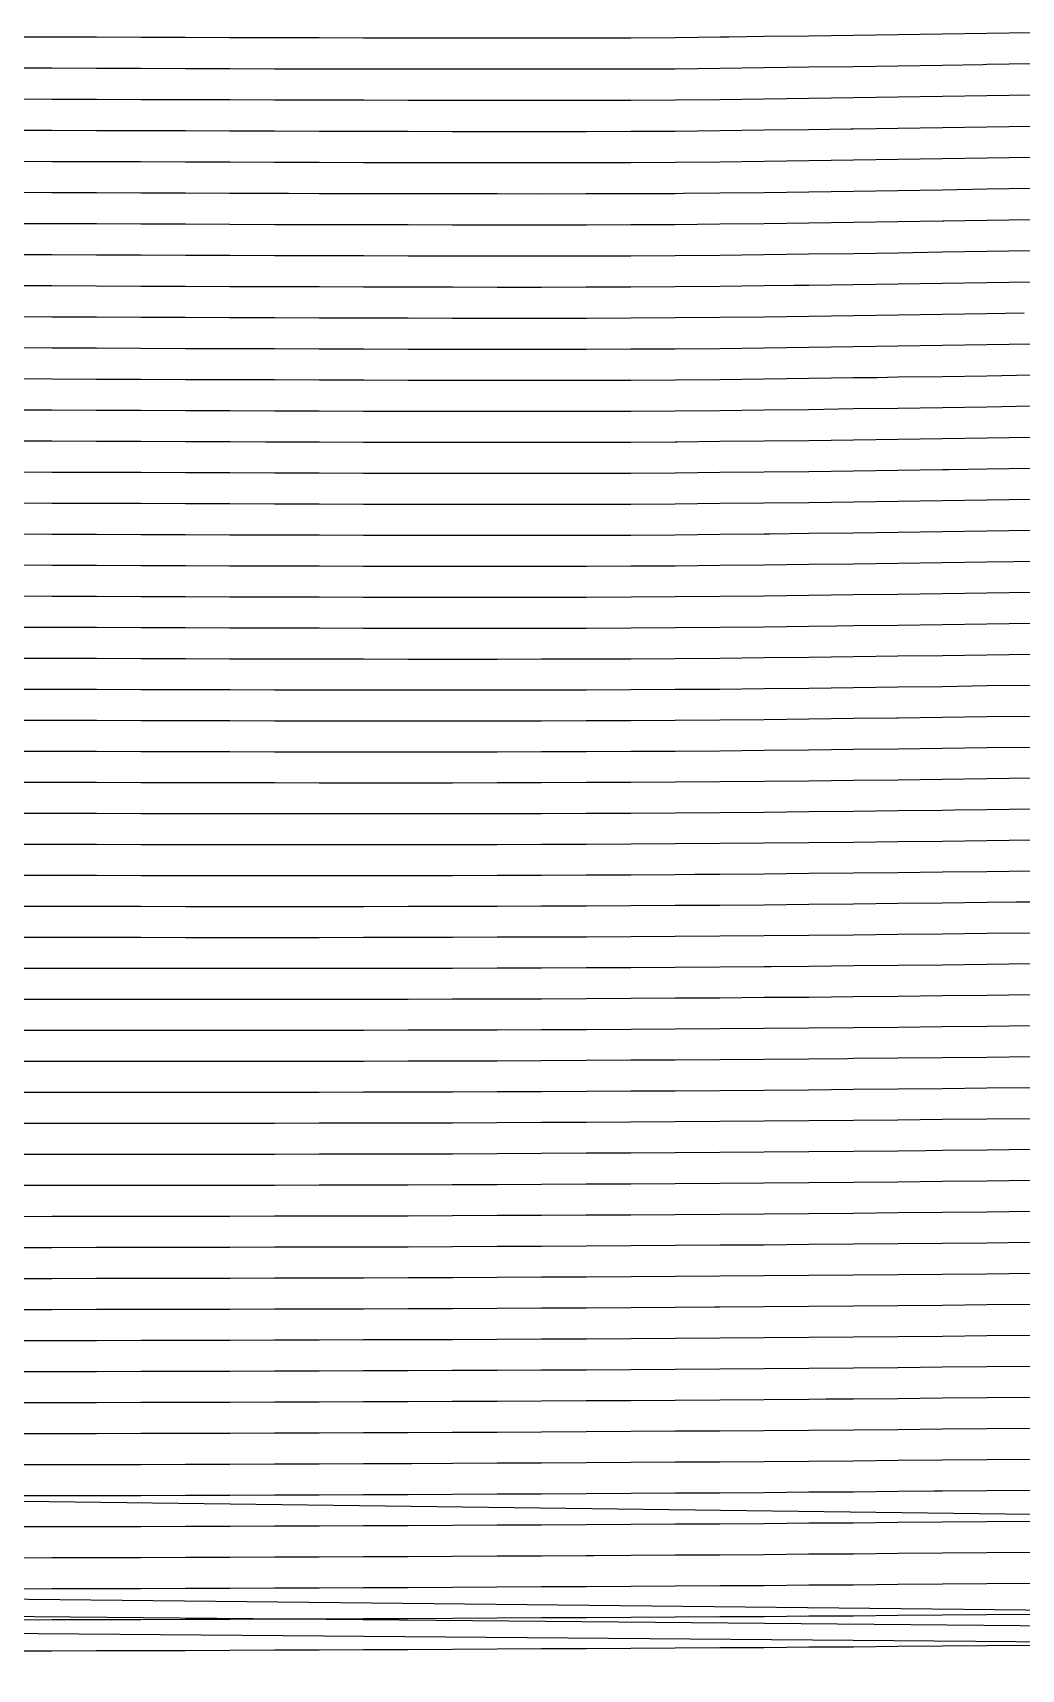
# Model space of a CAD drawing. Header units: metres. Extents: x 228 to 3387, y 31 to 162.
# Drawn here: x 1061.3 to 1131.5, y 33.1 to 149.2 of the extents above; entities that cross this region are included whole.
import ezdxf

# ---------------------------------------------------------------- set-up
doc = ezdxf.new("R2010")
doc.units = ezdxf.units.M
for name, color, linetype in [('Vs_1000', 7, 'Continuous'), ('Vs_1025', 7, 'Continuous'), ('Vs_1050', 7, 'Continuous'), ('Vs_1075', 7, 'Continuous'), ('Vs_1100', 7, 'Continuous'), ('Vs_1125', 7, 'Continuous'), ('Vs_1150', 7, 'Continuous'), ('Vs_1175', 7, 'Continuous'), ('Vs_1200', 7, 'Continuous'), ('Vs_1225', 7, 'Continuous'), ('Vs_1250', 7, 'Continuous'), ('Vs_1275', 7, 'Continuous'), ('Vs_1300', 7, 'Continuous'), ('Vs_1325', 7, 'Continuous'), ('Vs_1350', 7, 'Continuous'), ('Vs_1375', 7, 'Continuous'), ('Vs_1400', 7, 'Continuous'), ('Vs_1425', 7, 'Continuous'), ('Vs_1450', 7, 'Continuous'), ('Vs_1475', 7, 'Continuous'), ('Vs_1500', 7, 'Continuous'), ('Vs_1525', 7, 'Continuous'), ('Vs_1550', 7, 'Continuous'), ('Vs_1575', 7, 'Continuous'), ('Vs_1600', 7, 'Continuous'), ('Vs_1625', 7, 'Continuous'), ('Vs_1650', 7, 'Continuous'), ('Vs_1675', 7, 'Continuous'), ('Vs_1700', 7, 'Continuous'), ('Vs_1725', 7, 'Continuous'), ('Vs_1750', 7, 'Continuous'), ('Vs_400', 7, 'Continuous'), ('Vs_425', 7, 'Continuous'), ('Vs_450', 7, 'Continuous'), ('Vs_475', 7, 'Continuous'), ('Vs_500', 7, 'Continuous'), ('Vs_525', 7, 'Continuous'), ('Vs_550', 7, 'Continuous'), ('Vs_575', 7, 'Continuous'), ('Vs_600', 7, 'Continuous'), ('Vs_625', 7, 'Continuous'), ('Vs_650', 7, 'Continuous'), ('Vs_675', 7, 'Continuous'), ('Vs_700', 7, 'Continuous'), ('Vs_725', 7, 'Continuous'), ('Vs_750', 7, 'Continuous'), ('Vs_775', 7, 'Continuous'), ('Vs_800', 7, 'Continuous'), ('Vs_825', 7, 'Continuous'), ('Vs_850', 7, 'Continuous'), ('Vs_875', 7, 'Continuous'), ('Vs_900', 7, 'Continuous'), ('Vs_925', 7, 'Continuous'), ('Vs_950', 7, 'Continuous'), ('Vs_975', 7, 'Continuous')]:
    doc.layers.add(name, color=color, linetype=linetype)

msp = doc.modelspace()

# ---------------------------------------------------------------- linework, layer by layer
at = {"layer": 'Vs_1000'}
msp.add_lwpolyline([(1132.26, 96.33), (1129.1, 96.29), (1125.94, 96.24), (1122.78, 96.2), (1119.62, 96.17), (1116.46, 96.13), (1113.29, 96.1), (1110.13, 96.07), (1106.97, 96.05), (1103.81, 96.03), (1101.79, 96.02), (1100.65, 96.02), (1097.48, 96.01), (1094.32, 96), (1091.16, 95.99), (1088, 95.99), (1084.84, 95.99), (1081.68, 95.99), (1078.51, 96), (1075.35, 96), (1072.19, 96.01), (1069.03, 96.01), (1065.87, 96.02), (1065.27, 96.02), (1062.71, 96.03), (1059.54, 96.03)], dxfattribs=at)
at = {"layer": 'Vs_1025'}
msp.add_lwpolyline([(1132.26, 94.13), (1129.1, 94.09), (1126.83, 94.06), (1125.94, 94.05), (1122.78, 94.01), (1119.62, 93.97), (1116.46, 93.94), (1113.29, 93.91), (1110.13, 93.88), (1106.97, 93.86), (1103.81, 93.84), (1100.65, 93.82), (1097.48, 93.81), (1094.32, 93.81), (1091.16, 93.8), (1088, 93.8), (1084.84, 93.8), (1081.68, 93.8), (1078.51, 93.8), (1075.35, 93.8), (1072.19, 93.81), (1069.03, 93.81), (1065.87, 93.82), (1062.71, 93.83), (1059.54, 93.83)], dxfattribs=at)
at = {"layer": 'Vs_1050'}
msp.add_lwpolyline([(1132.26, 91.93), (1129.1, 91.89), (1125.94, 91.85), (1122.78, 91.82), (1119.62, 91.78), (1116.46, 91.75), (1113.29, 91.72), (1110.13, 91.69), (1106.97, 91.67), (1103.81, 91.65), (1100.65, 91.63), (1097.48, 91.62), (1094.32, 91.61), (1091.16, 91.61), (1088, 91.6), (1084.84, 91.6), (1081.68, 91.6), (1078.51, 91.6), (1075.35, 91.61), (1072.19, 91.61), (1069.03, 91.61), (1065.87, 91.62), (1062.71, 91.62), (1059.54, 91.63)], dxfattribs=at)
at = {"layer": 'Vs_1075'}
msp.add_lwpolyline([(1132.26, 89.74), (1129.1, 89.7), (1125.94, 89.66), (1122.78, 89.62), (1119.62, 89.59), (1116.46, 89.56), (1113.29, 89.53), (1110.13, 89.5), (1108.33, 89.49), (1106.97, 89.48), (1103.81, 89.46), (1100.65, 89.44), (1097.48, 89.43), (1094.32, 89.42), (1091.16, 89.41), (1088, 89.41), (1084.84, 89.41), (1081.68, 89.41), (1078.51, 89.41), (1075.35, 89.41), (1072.19, 89.41), (1069.03, 89.41), (1065.87, 89.42), (1062.71, 89.42), (1059.54, 89.43)], dxfattribs=at)
at = {"layer": 'Vs_1100'}
msp.add_lwpolyline([(1132.26, 87.54), (1131.19, 87.53), (1129.1, 87.5), (1125.94, 87.46), (1122.78, 87.43), (1119.62, 87.39), (1116.46, 87.36), (1113.29, 87.33), (1110.13, 87.31), (1106.97, 87.29), (1103.81, 87.27), (1100.65, 87.25), (1097.48, 87.24), (1094.32, 87.23), (1091.16, 87.22), (1088, 87.22), (1084.84, 87.21), (1081.68, 87.21), (1078.51, 87.21), (1075.35, 87.21), (1072.19, 87.21), (1069.03, 87.22), (1065.87, 87.22), (1062.71, 87.22), (1059.54, 87.23)], dxfattribs=at)
at = {"layer": 'Vs_1125'}
msp.add_lwpolyline([(1132.26, 85.34), (1129.1, 85.31), (1125.94, 85.27), (1122.78, 85.23), (1119.62, 85.2), (1116.46, 85.17), (1113.29, 85.14), (1110.13, 85.12), (1106.97, 85.1), (1103.81, 85.08), (1100.65, 85.06), (1097.48, 85.05), (1094.32, 85.04), (1091.16, 85.03), (1088, 85.02), (1084.84, 85.02), (1081.68, 85.01), (1078.51, 85.01), (1075.35, 85.01), (1072.19, 85.01), (1069.03, 85.02), (1065.87, 85.02), (1062.71, 85.02), (1059.54, 85.03)], dxfattribs=at)
at = {"layer": 'Vs_1150'}
msp.add_lwpolyline([(1132.26, 83.15), (1129.1, 83.11), (1125.94, 83.07), (1122.78, 83.04), (1119.62, 83.01), (1116.46, 82.98), (1113.78, 82.95), (1113.29, 82.95), (1110.13, 82.93), (1106.97, 82.9), (1103.81, 82.88), (1100.65, 82.87), (1097.48, 82.85), (1094.32, 82.84), (1091.16, 82.83), (1088, 82.83), (1084.84, 82.82), (1081.68, 82.82), (1078.51, 82.82), (1075.35, 82.82), (1072.19, 82.82), (1069.03, 82.82), (1065.87, 82.82), (1062.71, 82.82), (1059.54, 82.83)], dxfattribs=at)
at = {"layer": 'Vs_1175'}
msp.add_lwpolyline([(1132.26, 80.95), (1129.1, 80.91), (1125.94, 80.88), (1122.78, 80.85), (1119.62, 80.81), (1116.46, 80.78), (1113.29, 80.76), (1110.13, 80.73), (1106.97, 80.71), (1103.81, 80.69), (1100.65, 80.67), (1097.48, 80.66), (1094.32, 80.65), (1091.16, 80.64), (1088, 80.63), (1084.84, 80.63), (1081.68, 80.62), (1078.51, 80.62), (1075.35, 80.62), (1072.19, 80.62), (1069.03, 80.62), (1065.87, 80.62), (1062.71, 80.62), (1059.54, 80.63)], dxfattribs=at)
at = {"layer": 'Vs_1200'}
msp.add_lwpolyline([(1132.26, 78.75), (1129.1, 78.72), (1125.94, 78.68), (1122.78, 78.65), (1119.62, 78.62), (1116.46, 78.59), (1113.29, 78.56), (1110.13, 78.54), (1106.97, 78.52), (1103.81, 78.5), (1100.65, 78.48), (1097.48, 78.47), (1094.32, 78.46), (1091.16, 78.44), (1088, 78.44), (1084.84, 78.43), (1081.68, 78.43), (1078.51, 78.42), (1075.35, 78.42), (1072.19, 78.42), (1069.03, 78.42), (1065.87, 78.42), (1062.71, 78.42), (1059.54, 78.42)], dxfattribs=at)
at = {"layer": 'Vs_1225'}
msp.add_lwpolyline([(1132.26, 76.56), (1129.1, 76.52), (1125.94, 76.49), (1122.78, 76.46), (1119.62, 76.43), (1119.2, 76.42), (1116.46, 76.4), (1113.29, 76.37), (1110.13, 76.35), (1106.97, 76.33), (1103.81, 76.31), (1100.65, 76.29), (1097.48, 76.27), (1094.32, 76.26), (1091.16, 76.25), (1088, 76.24), (1084.84, 76.23), (1081.68, 76.23), (1078.51, 76.22), (1075.35, 76.22), (1072.19, 76.22), (1069.03, 76.22), (1065.87, 76.22), (1062.71, 76.22), (1059.54, 76.22)], dxfattribs=at)
at = {"layer": 'Vs_1250'}
msp.add_lwpolyline([(1132.26, 74.36), (1129.1, 74.33), (1125.94, 74.29), (1122.78, 74.26), (1119.62, 74.23), (1116.46, 74.2), (1113.29, 74.18), (1110.13, 74.15), (1106.97, 74.13), (1103.81, 74.11), (1100.65, 74.09), (1097.48, 74.08), (1094.32, 74.07), (1091.16, 74.06), (1088, 74.05), (1084.84, 74.04), (1081.68, 74.03), (1078.51, 74.03), (1075.35, 74.02), (1072.19, 74.02), (1069.03, 74.02), (1065.87, 74.02), (1062.71, 74.02), (1059.54, 74.02)], dxfattribs=at)
at = {"layer": 'Vs_1275'}
msp.add_lwpolyline([(1132.26, 72.16), (1129.1, 72.13), (1125.94, 72.1), (1122.78, 72.07), (1119.62, 72.04), (1116.46, 72.01), (1113.29, 71.98), (1110.13, 71.96), (1106.97, 71.94), (1103.81, 71.92), (1100.65, 71.9), (1097.48, 71.89), (1094.32, 71.87), (1091.16, 71.86), (1088, 71.85), (1087.61, 71.85), (1084.84, 71.84), (1081.68, 71.84), (1078.51, 71.83), (1075.35, 71.83), (1072.19, 71.82), (1069.03, 71.82), (1065.87, 71.82), (1062.71, 71.82), (1059.54, 71.82)], dxfattribs=at)
at = {"layer": 'Vs_1300'}
msp.add_lwpolyline([(1132.26, 69.97), (1129.1, 69.93), (1125.94, 69.9), (1124.77, 69.89), (1122.78, 69.87), (1119.62, 69.84), (1116.46, 69.81), (1113.29, 69.79), (1110.13, 69.76), (1106.97, 69.74), (1103.81, 69.72), (1100.65, 69.71), (1097.48, 69.69), (1094.32, 69.68), (1091.16, 69.66), (1088, 69.65), (1084.84, 69.65), (1081.68, 69.64), (1078.51, 69.63), (1075.35, 69.63), (1072.19, 69.62), (1069.03, 69.62), (1065.87, 69.62), (1062.71, 69.62), (1059.54, 69.62)], dxfattribs=at)
at = {"layer": 'Vs_1325'}
msp.add_lwpolyline([(1132.26, 67.77), (1129.1, 67.74), (1125.94, 67.7), (1122.78, 67.67), (1119.62, 67.65), (1116.46, 67.62), (1113.29, 67.59), (1110.13, 67.57), (1106.97, 67.55), (1103.81, 67.53), (1100.65, 67.51), (1097.48, 67.5), (1094.32, 67.48), (1091.16, 67.47), (1088, 67.46), (1084.84, 67.45), (1081.68, 67.44), (1078.51, 67.43), (1075.35, 67.43), (1072.19, 67.42), (1069.03, 67.42), (1065.87, 67.42), (1062.71, 67.42), (1059.54, 67.42)], dxfattribs=at)
at = {"layer": 'Vs_1350'}
msp.add_lwpolyline([(1132.26, 65.57), (1129.1, 65.54), (1125.94, 65.51), (1122.78, 65.48), (1119.62, 65.45), (1116.46, 65.42), (1113.29, 65.4), (1110.13, 65.37), (1106.97, 65.35), (1103.81, 65.33), (1100.79, 65.32), (1100.65, 65.32), (1097.48, 65.3), (1094.32, 65.29), (1091.16, 65.27), (1088, 65.26), (1084.84, 65.25), (1081.68, 65.24), (1078.51, 65.24), (1075.35, 65.23), (1072.19, 65.22), (1069.03, 65.22), (1065.87, 65.22), (1062.71, 65.22), (1059.54, 65.21)], dxfattribs=at)
at = {"layer": 'Vs_1375'}
msp.add_lwpolyline([(1132.26, 63.37), (1130.59, 63.36), (1129.1, 63.34), (1125.94, 63.31), (1122.78, 63.28), (1119.62, 63.25), (1116.46, 63.23), (1113.29, 63.2), (1110.13, 63.18), (1106.97, 63.16), (1103.81, 63.14), (1100.65, 63.12), (1097.48, 63.1), (1094.32, 63.09), (1091.16, 63.08), (1088, 63.06), (1084.84, 63.05), (1081.68, 63.05), (1078.51, 63.04), (1075.35, 63.03), (1072.19, 63.03), (1069.03, 63.02), (1065.87, 63.02), (1062.71, 63.01), (1059.54, 63.01)], dxfattribs=at)
at = {"layer": 'Vs_1400'}
msp.add_lwpolyline([(1132.26, 61.18), (1129.1, 61.14), (1125.94, 61.11), (1122.78, 61.08), (1119.62, 61.06), (1116.46, 61.03), (1113.29, 61.01), (1110.13, 60.98), (1106.97, 60.96), (1103.81, 60.94), (1100.65, 60.92), (1097.48, 60.91), (1094.32, 60.89), (1091.16, 60.88), (1088, 60.87), (1084.84, 60.86), (1081.68, 60.85), (1078.51, 60.84), (1075.35, 60.83), (1072.19, 60.83), (1069.03, 60.82), (1065.87, 60.82), (1062.71, 60.81), (1059.54, 60.81)], dxfattribs=at)
at = {"layer": 'Vs_1425'}
msp.add_lwpolyline([(1132.26, 58.98), (1129.1, 58.95), (1125.94, 58.92), (1122.78, 58.89), (1119.62, 58.86), (1116.46, 58.83), (1113.29, 58.81), (1110.13, 58.79), (1109.75, 58.78), (1106.97, 58.77), (1103.81, 58.75), (1100.65, 58.73), (1097.48, 58.71), (1094.32, 58.7), (1091.16, 58.68), (1088, 58.67), (1084.84, 58.66), (1081.68, 58.65), (1078.51, 58.64), (1075.35, 58.63), (1072.19, 58.63), (1069.03, 58.62), (1065.87, 58.62), (1062.71, 58.61), (1059.54, 58.61)], dxfattribs=at)
at = {"layer": 'Vs_1450'}
msp.add_lwpolyline([(1132.26, 56.78), (1129.1, 56.75), (1125.94, 56.72), (1122.78, 56.69), (1119.62, 56.66), (1116.46, 56.64), (1113.29, 56.61), (1110.13, 56.59), (1106.97, 56.57), (1103.81, 56.55), (1100.65, 56.53), (1097.48, 56.51), (1094.32, 56.5), (1091.16, 56.48), (1088, 56.47), (1084.84, 56.46), (1081.68, 56.45), (1078.51, 56.44), (1075.35, 56.43), (1072.19, 56.43), (1069.03, 56.42), (1065.87, 56.41), (1062.71, 56.41), (1059.54, 56.4)], dxfattribs=at)
at = {"layer": 'Vs_1475'}
msp.add_lwpolyline([(1132.26, 54.58), (1129.1, 54.55), (1125.94, 54.52), (1122.78, 54.49), (1119.62, 54.46), (1116.46, 54.44), (1113.29, 54.42), (1110.13, 54.39), (1106.97, 54.37), (1103.81, 54.35), (1100.65, 54.33), (1097.48, 54.32), (1094.32, 54.3), (1091.16, 54.29), (1088, 54.27), (1084.84, 54.26), (1081.68, 54.25), (1078.51, 54.24), (1075.35, 54.23), (1072.19, 54.23), (1069.03, 54.22), (1065.87, 54.21), (1064.99, 54.21), (1062.71, 54.21), (1059.54, 54.2)], dxfattribs=at)
at = {"layer": 'Vs_1500'}
msp.add_lwpolyline([(1132.26, 52.38), (1129.1, 52.35), (1125.94, 52.32), (1122.78, 52.29), (1119.62, 52.27), (1117.69, 52.25), (1116.46, 52.24), (1113.29, 52.22), (1110.13, 52.19), (1106.97, 52.17), (1103.81, 52.15), (1100.65, 52.14), (1097.48, 52.12), (1094.32, 52.1), (1091.16, 52.09), (1088, 52.08), (1084.84, 52.06), (1081.68, 52.05), (1078.51, 52.04), (1075.35, 52.03), (1072.19, 52.02), (1069.03, 52.02), (1065.87, 52.01), (1062.71, 52.01), (1059.54, 52)], dxfattribs=at)
at = {"layer": 'Vs_1525'}
msp.add_lwpolyline([(1132.26, 50.18), (1129.1, 50.15), (1125.94, 50.12), (1122.78, 50.09), (1119.62, 50.07), (1116.46, 50.04), (1113.29, 50.02), (1110.13, 50), (1106.97, 49.98), (1103.81, 49.96), (1100.65, 49.94), (1097.48, 49.92), (1094.32, 49.9), (1091.16, 49.89), (1088, 49.88), (1084.84, 49.86), (1081.68, 49.85), (1078.51, 49.84), (1075.35, 49.83), (1072.19, 49.82), (1069.03, 49.82), (1065.87, 49.81), (1062.71, 49.8), (1059.54, 49.8)], dxfattribs=at)
at = {"layer": 'Vs_1550'}
msp.add_lwpolyline([(1132.26, 47.98), (1129.1, 47.95), (1125.94, 47.92), (1122.78, 47.9), (1119.62, 47.87), (1116.46, 47.84), (1113.29, 47.82), (1110.13, 47.8), (1106.97, 47.78), (1103.81, 47.76), (1100.65, 47.74), (1097.48, 47.72), (1094.32, 47.71), (1091.16, 47.69), (1088.25, 47.68), (1088, 47.68), (1084.84, 47.66), (1081.68, 47.65), (1078.51, 47.64), (1075.35, 47.63), (1072.19, 47.62), (1069.03, 47.61), (1065.87, 47.61), (1062.71, 47.6), (1059.54, 47.59)], dxfattribs=at)
at = {"layer": 'Vs_1575'}
msp.add_lwpolyline([(1132.26, 45.78), (1129.1, 45.75), (1125.94, 45.72), (1125.36, 45.72), (1122.78, 45.7), (1119.62, 45.67), (1116.46, 45.65), (1113.29, 45.62), (1110.13, 45.6), (1106.97, 45.58), (1103.81, 45.56), (1100.65, 45.54), (1097.48, 45.52), (1094.32, 45.51), (1091.16, 45.49), (1088, 45.48), (1084.84, 45.46), (1081.68, 45.45), (1078.51, 45.44), (1075.35, 45.43), (1072.19, 45.42), (1069.03, 45.41), (1065.87, 45.41), (1062.71, 45.4), (1059.54, 45.39)], dxfattribs=at)
at = {"layer": 'Vs_1600'}
for points in [[(228, 55.65), (1154.75, 43.81)], [(1132.26, 43.58), (1129.1, 43.55), (1125.94, 43.52), (1122.78, 43.5), (1119.62, 43.47), (1116.46, 43.45), (1113.29, 43.42), (1110.13, 43.4), (1106.97, 43.38), (1103.81, 43.36), (1100.65, 43.34), (1097.48, 43.32), (1094.32, 43.31), (1091.16, 43.29), (1088, 43.28), (1084.84, 43.27), (1081.68, 43.25), (1078.51, 43.24), (1075.35, 43.23), (1072.19, 43.22), (1069.03, 43.21), (1065.87, 43.2), (1062.71, 43.2), (1059.54, 43.19)]]:
    msp.add_lwpolyline(points, dxfattribs=at)
at = {"layer": 'Vs_1625'}
msp.add_lwpolyline([(1132.26, 41.38), (1129.1, 41.35), (1125.94, 41.32), (1122.78, 41.3), (1119.62, 41.27), (1116.46, 41.25), (1113.29, 41.22), (1110.13, 41.2), (1106.97, 41.18), (1103.81, 41.16), (1101.18, 41.15), (1100.65, 41.14), (1097.48, 41.12), (1094.32, 41.11), (1091.16, 41.09), (1088, 41.08), (1084.84, 41.06), (1081.68, 41.05), (1078.51, 41.04), (1075.35, 41.03), (1072.19, 41.02), (1069.03, 41.01), (1065.87, 41), (1062.71, 40.99), (1059.54, 40.98)], dxfattribs=at)
at = {"layer": 'Vs_1650'}
msp.add_lwpolyline([(1132.26, 39.18), (1129.1, 39.15), (1125.94, 39.12), (1122.78, 39.1), (1119.62, 39.07), (1116.46, 39.05), (1113.29, 39.02), (1110.13, 39), (1106.97, 38.98), (1103.81, 38.96), (1100.65, 38.94), (1097.48, 38.93), (1094.32, 38.91), (1091.16, 38.89), (1088, 38.88), (1084.84, 38.86), (1081.68, 38.85), (1078.51, 38.84), (1075.35, 38.83), (1072.19, 38.82), (1069.03, 38.81), (1065.87, 38.8), (1062.71, 38.79), (1059.54, 38.78)], dxfattribs=at)
at = {"layer": 'Vs_1675'}
msp.add_lwpolyline([(1132.26, 36.98), (1129.1, 36.95), (1125.94, 36.92), (1122.78, 36.9), (1119.62, 36.87), (1116.46, 36.85), (1113.29, 36.82), (1110.13, 36.8), (1106.97, 36.78), (1103.81, 36.76), (1100.65, 36.74), (1097.48, 36.73), (1094.32, 36.71), (1091.16, 36.69), (1088, 36.68), (1084.84, 36.66), (1081.68, 36.65), (1078.51, 36.64), (1075.35, 36.63), (1072.19, 36.62), (1069.03, 36.61), (1065.87, 36.6), (1062.71, 36.59), (1059.54, 36.58)], dxfattribs=at)
at = {"layer": 'Vs_1700'}
for points in [[(228, 46.77), (1245.04, 36.13)], [(1132.26, 34.78), (1129.1, 34.75), (1125.94, 34.72), (1122.78, 34.7), (1119.62, 34.67), (1116.46, 34.65), (1113.29, 34.62), (1111.67, 34.61), (1110.13, 34.6), (1106.97, 34.58), (1103.81, 34.56), (1100.65, 34.54), (1097.48, 34.53), (1094.32, 34.51), (1091.16, 34.49), (1088, 34.48), (1084.84, 34.46), (1081.68, 34.45), (1078.51, 34.44), (1075.35, 34.42), (1072.19, 34.41), (1069.03, 34.4), (1065.87, 34.39), (1062.71, 34.38), (1059.54, 34.37)]]:
    msp.add_lwpolyline(points, dxfattribs=at)
at = {"layer": 'Vs_1725'}
msp.add_lwpolyline([(228, 44.54), (1301.34, 34.63)], dxfattribs=at)
at = {"layer": 'Vs_1750'}
msp.add_lwpolyline([(228, 42.32), (1376.52, 33.09)], dxfattribs=at)
at = {"layer": 'Vs_400'}
msp.add_lwpolyline([(1132.26, 149.24), (1129.1, 149.19), (1125.94, 149.15), (1122.78, 149.1), (1119.62, 149.05), (1116.46, 149.01), (1113.29, 148.97), (1110.78, 148.93), (1110.13, 148.93), (1106.97, 148.89), (1103.81, 148.87), (1100.65, 148.87), (1097.48, 148.86), (1094.32, 148.86), (1091.16, 148.87), (1088, 148.87), (1084.84, 148.87), (1081.68, 148.88), (1078.51, 148.89), (1075.35, 148.89), (1072.19, 148.9), (1069.03, 148.91), (1065.87, 148.92), (1062.71, 148.93), (1060.43, 148.93)], dxfattribs=at)
at = {"layer": 'Vs_425'}
msp.add_lwpolyline([(1132.26, 147.03), (1129.1, 146.98), (1128.82, 146.97), (1125.94, 146.93), (1122.78, 146.88), (1119.62, 146.83), (1116.46, 146.79), (1113.29, 146.75), (1110.13, 146.71), (1106.97, 146.67), (1103.81, 146.65), (1100.65, 146.65), (1097.48, 146.65), (1094.32, 146.65), (1091.16, 146.65), (1088, 146.65), (1084.84, 146.66), (1081.68, 146.67), (1078.51, 146.67), (1075.35, 146.68), (1072.19, 146.69), (1069.03, 146.7), (1065.87, 146.71), (1062.71, 146.72), (1059.54, 146.73)], dxfattribs=at)
at = {"layer": 'Vs_450'}
msp.add_lwpolyline([(1132.26, 144.82), (1129.1, 144.76), (1125.94, 144.72), (1122.78, 144.67), (1119.62, 144.62), (1116.46, 144.57), (1113.29, 144.53), (1110.13, 144.49), (1106.97, 144.46), (1103.81, 144.44), (1100.65, 144.43), (1097.48, 144.43), (1094.32, 144.43), (1091.16, 144.44), (1088, 144.44), (1084.84, 144.45), (1081.68, 144.45), (1078.51, 144.46), (1075.35, 144.47), (1072.19, 144.48), (1069.03, 144.49), (1065.87, 144.5), (1062.71, 144.51), (1059.54, 144.52)], dxfattribs=at)
at = {"layer": 'Vs_475'}
msp.add_lwpolyline([(1132.26, 142.6), (1129.1, 142.55), (1125.94, 142.5), (1122.78, 142.45), (1119.62, 142.4), (1119.44, 142.4), (1116.46, 142.36), (1113.29, 142.32), (1110.13, 142.28), (1106.97, 142.24), (1103.81, 142.23), (1100.65, 142.22), (1097.48, 142.22), (1094.32, 142.22), (1091.16, 142.22), (1088, 142.23), (1084.84, 142.23), (1081.68, 142.24), (1078.51, 142.25), (1075.35, 142.26), (1072.19, 142.27), (1069.03, 142.28), (1065.87, 142.29), (1062.71, 142.3), (1059.54, 142.31)], dxfattribs=at)
at = {"layer": 'Vs_500'}
msp.add_lwpolyline([(1132.26, 140.39), (1129.1, 140.34), (1125.94, 140.29), (1122.78, 140.24), (1119.62, 140.19), (1116.46, 140.15), (1113.29, 140.1), (1110.13, 140.06), (1106.97, 140.03), (1103.81, 140.01), (1100.65, 140.01), (1097.48, 140), (1094.32, 140.01), (1091.16, 140.01), (1088, 140.02), (1084.84, 140.02), (1081.68, 140.03), (1078.51, 140.04), (1075.35, 140.05), (1072.19, 140.06), (1069.03, 140.07), (1065.87, 140.08), (1062.71, 140.09), (1059.54, 140.11)], dxfattribs=at)
at = {"layer": 'Vs_525'}
msp.add_lwpolyline([(1132.26, 138.18), (1129.1, 138.13), (1125.94, 138.08), (1122.78, 138.03), (1119.62, 137.98), (1116.46, 137.93), (1113.29, 137.89), (1110.13, 137.85), (1107.56, 137.83), (1106.97, 137.82), (1103.81, 137.8), (1100.65, 137.8), (1097.48, 137.79), (1094.32, 137.8), (1091.16, 137.8), (1088, 137.81), (1084.84, 137.81), (1081.68, 137.82), (1079.5, 137.83), (1078.51, 137.83), (1075.35, 137.84), (1072.19, 137.85), (1069.03, 137.86), (1065.87, 137.88), (1062.71, 137.89), (1059.54, 137.9)], dxfattribs=at)
at = {"layer": 'Vs_550'}
msp.add_lwpolyline([(1132.26, 135.97), (1129.1, 135.92), (1126.05, 135.87), (1125.94, 135.87), (1122.78, 135.82), (1119.62, 135.77), (1116.46, 135.73), (1113.29, 135.68), (1110.13, 135.65), (1106.97, 135.62), (1103.81, 135.6), (1100.65, 135.59), (1097.48, 135.59), (1094.32, 135.59), (1091.16, 135.59), (1088, 135.6), (1084.84, 135.61), (1081.68, 135.61), (1078.51, 135.62), (1075.35, 135.63), (1072.19, 135.65), (1069.03, 135.66), (1065.87, 135.67), (1062.71, 135.68), (1059.54, 135.69)], dxfattribs=at)
at = {"layer": 'Vs_575'}
msp.add_lwpolyline([(1132.26, 133.76), (1129.1, 133.71), (1125.94, 133.66), (1122.78, 133.61), (1119.62, 133.56), (1116.46, 133.52), (1113.29, 133.48), (1110.13, 133.44), (1106.97, 133.41), (1103.81, 133.39), (1100.65, 133.38), (1097.48, 133.38), (1094.32, 133.38), (1091.16, 133.38), (1088, 133.39), (1084.84, 133.4), (1081.68, 133.41), (1078.51, 133.42), (1075.35, 133.43), (1072.19, 133.44), (1069.03, 133.45), (1065.87, 133.46), (1062.71, 133.47), (1059.54, 133.49)], dxfattribs=at)
at = {"layer": 'Vs_600'}
msp.add_lwpolyline([(1132.26, 131.55), (1129.1, 131.5), (1125.94, 131.45), (1122.78, 131.4), (1119.62, 131.35), (1116.46, 131.31), (1115.41, 131.3), (1113.29, 131.27), (1110.13, 131.23), (1106.97, 131.2), (1103.81, 131.18), (1100.65, 131.18), (1097.48, 131.17), (1094.32, 131.17), (1091.16, 131.18), (1088, 131.18), (1084.84, 131.19), (1081.68, 131.2), (1078.51, 131.21), (1075.35, 131.22), (1072.19, 131.23), (1069.03, 131.24), (1065.87, 131.26), (1062.71, 131.27), (1059.54, 131.28)], dxfattribs=at)
at = {"layer": 'Vs_625'}
msp.add_lwpolyline([(1131.74, 129.34), (1129.1, 129.29), (1125.94, 129.24), (1122.78, 129.2), (1119.62, 129.15), (1116.46, 129.1), (1113.29, 129.06), (1110.13, 129.03), (1106.97, 129), (1103.81, 128.98), (1100.65, 128.97), (1097.48, 128.97), (1094.32, 128.97), (1091.16, 128.97), (1088, 128.98), (1084.84, 128.99), (1081.68, 128.99), (1078.51, 129), (1075.35, 129.02), (1072.19, 129.03), (1069.03, 129.04), (1065.87, 129.05), (1062.71, 129.06), (1059.54, 129.08)], dxfattribs=at)
at = {"layer": 'Vs_650'}
msp.add_lwpolyline([(1132.26, 127.14), (1129.1, 127.09), (1125.94, 127.04), (1122.78, 126.99), (1119.62, 126.94), (1116.46, 126.9), (1113.29, 126.86), (1110.13, 126.82), (1106.97, 126.79), (1103.81, 126.78), (1100.65, 126.77), (1097.48, 126.76), (1094.32, 126.76), (1091.16, 126.77), (1088, 126.77), (1084.84, 126.78), (1081.68, 126.79), (1078.51, 126.8), (1075.35, 126.81), (1072.19, 126.82), (1069.03, 126.83), (1065.87, 126.85), (1062.71, 126.86), (1059.54, 126.87)], dxfattribs=at)
at = {"layer": 'Vs_675'}
msp.add_lwpolyline([(1132.26, 124.93), (1129.1, 124.88), (1125.94, 124.83), (1122.78, 124.79), (1121.31, 124.76), (1119.62, 124.74), (1116.46, 124.7), (1113.29, 124.66), (1110.13, 124.62), (1106.97, 124.59), (1103.81, 124.57), (1100.65, 124.56), (1097.48, 124.56), (1094.32, 124.56), (1091.16, 124.56), (1088, 124.57), (1084.84, 124.58), (1081.68, 124.59), (1078.51, 124.6), (1075.35, 124.61), (1072.19, 124.62), (1069.03, 124.63), (1065.87, 124.64), (1062.71, 124.65), (1059.54, 124.67)], dxfattribs=at)
at = {"layer": 'Vs_700'}
msp.add_lwpolyline([(1132.26, 122.73), (1129.1, 122.68), (1125.94, 122.63), (1122.78, 122.58), (1119.62, 122.54), (1116.46, 122.49), (1113.29, 122.45), (1110.13, 122.42), (1106.97, 122.39), (1103.81, 122.37), (1100.65, 122.36), (1097.48, 122.36), (1094.32, 122.36), (1091.16, 122.36), (1088, 122.37), (1084.84, 122.37), (1081.68, 122.38), (1078.51, 122.39), (1075.35, 122.4), (1072.19, 122.41), (1069.03, 122.43), (1065.87, 122.44), (1062.71, 122.45), (1059.54, 122.46)], dxfattribs=at)
at = {"layer": 'Vs_725'}
msp.add_lwpolyline([(1132.26, 120.52), (1129.1, 120.47), (1125.94, 120.43), (1122.78, 120.38), (1119.62, 120.33), (1116.46, 120.29), (1113.29, 120.25), (1110.13, 120.22), (1107.14, 120.19), (1106.97, 120.19), (1103.81, 120.17), (1100.65, 120.16), (1097.48, 120.16), (1094.32, 120.16), (1091.16, 120.16), (1088, 120.16), (1084.84, 120.17), (1081.68, 120.18), (1078.51, 120.19), (1077.91, 120.19), (1075.35, 120.2), (1072.19, 120.21), (1069.03, 120.22), (1065.87, 120.23), (1062.71, 120.25), (1059.54, 120.26)], dxfattribs=at)
at = {"layer": 'Vs_750'}
msp.add_lwpolyline([(1132.26, 118.32), (1129.1, 118.27), (1126.4, 118.23), (1125.94, 118.22), (1122.78, 118.18), (1119.62, 118.13), (1116.46, 118.09), (1113.29, 118.05), (1110.13, 118.02), (1106.97, 117.99), (1103.81, 117.97), (1100.65, 117.96), (1097.48, 117.96), (1094.32, 117.96), (1091.16, 117.96), (1088, 117.96), (1084.84, 117.97), (1081.68, 117.98), (1078.51, 117.99), (1075.35, 118), (1072.19, 118.01), (1069.03, 118.02), (1065.87, 118.03), (1062.71, 118.04), (1059.54, 118.06)], dxfattribs=at)
at = {"layer": 'Vs_775'}
msp.add_lwpolyline([(1132.26, 116.12), (1129.1, 116.07), (1125.94, 116.02), (1122.78, 115.98), (1119.62, 115.93), (1116.46, 115.89), (1113.29, 115.85), (1110.13, 115.82), (1106.97, 115.79), (1103.81, 115.77), (1100.65, 115.76), (1097.48, 115.76), (1094.32, 115.76), (1091.16, 115.76), (1088, 115.76), (1084.84, 115.77), (1081.68, 115.78), (1078.51, 115.79), (1075.35, 115.8), (1072.19, 115.81), (1069.03, 115.82), (1065.87, 115.83), (1062.71, 115.84), (1059.54, 115.85)], dxfattribs=at)
at = {"layer": 'Vs_800'}
msp.add_lwpolyline([(1132.26, 113.92), (1129.1, 113.87), (1125.94, 113.82), (1122.78, 113.78), (1119.62, 113.73), (1116.46, 113.69), (1113.69, 113.66), (1113.29, 113.65), (1110.13, 113.62), (1106.97, 113.59), (1103.81, 113.57), (1100.65, 113.56), (1097.48, 113.56), (1094.32, 113.56), (1091.16, 113.56), (1088, 113.56), (1084.84, 113.57), (1081.68, 113.58), (1078.51, 113.58), (1075.35, 113.59), (1072.19, 113.6), (1069.03, 113.61), (1065.87, 113.63), (1062.71, 113.64), (1059.54, 113.65)], dxfattribs=at)
at = {"layer": 'Vs_825'}
msp.add_lwpolyline([(1132.26, 111.72), (1131.02, 111.7), (1129.1, 111.67), (1125.94, 111.62), (1122.78, 111.58), (1119.62, 111.53), (1116.46, 111.49), (1113.29, 111.46), (1110.13, 111.42), (1106.97, 111.39), (1103.81, 111.38), (1100.65, 111.37), (1097.48, 111.36), (1094.32, 111.36), (1091.16, 111.36), (1088, 111.37), (1084.84, 111.37), (1081.68, 111.38), (1078.51, 111.38), (1075.35, 111.39), (1072.19, 111.4), (1069.03, 111.41), (1065.87, 111.42), (1062.71, 111.44), (1059.54, 111.45)], dxfattribs=at)
at = {"layer": 'Vs_850'}
msp.add_lwpolyline([(1132.26, 109.52), (1129.1, 109.47), (1125.94, 109.42), (1122.78, 109.38), (1119.62, 109.34), (1116.46, 109.3), (1113.29, 109.26), (1110.13, 109.23), (1106.97, 109.2), (1103.81, 109.18), (1100.65, 109.17), (1097.48, 109.16), (1094.32, 109.16), (1091.16, 109.16), (1088, 109.17), (1084.84, 109.17), (1081.68, 109.18), (1078.51, 109.19), (1075.35, 109.19), (1072.19, 109.2), (1069.03, 109.21), (1065.87, 109.22), (1062.71, 109.23), (1059.54, 109.25)], dxfattribs=at)
at = {"layer": 'Vs_875'}
msp.add_lwpolyline([(1132.26, 107.32), (1129.1, 107.27), (1125.94, 107.23), (1122.78, 107.18), (1119.62, 107.14), (1118.44, 107.13), (1116.46, 107.1), (1113.29, 107.06), (1110.13, 107.03), (1106.97, 107), (1103.81, 106.98), (1100.65, 106.97), (1097.48, 106.97), (1094.32, 106.97), (1091.16, 106.97), (1088, 106.97), (1084.84, 106.97), (1081.68, 106.98), (1078.51, 106.99), (1075.35, 106.99), (1072.19, 107), (1069.03, 107.01), (1065.87, 107.02), (1062.71, 107.03), (1059.54, 107.04)], dxfattribs=at)
at = {"layer": 'Vs_900'}
msp.add_lwpolyline([(1132.26, 105.12), (1129.1, 105.07), (1125.94, 105.03), (1122.78, 104.99), (1119.62, 104.94), (1116.46, 104.91), (1113.29, 104.87), (1110.13, 104.84), (1106.97, 104.81), (1103.81, 104.79), (1100.65, 104.78), (1097.48, 104.78), (1094.32, 104.77), (1091.16, 104.77), (1088, 104.77), (1084.84, 104.78), (1081.68, 104.78), (1078.51, 104.79), (1075.35, 104.79), (1072.19, 104.8), (1069.03, 104.81), (1065.87, 104.82), (1062.71, 104.83), (1059.54, 104.84)], dxfattribs=at)
at = {"layer": 'Vs_925'}
msp.add_lwpolyline([(1132.26, 102.92), (1129.1, 102.88), (1125.94, 102.83), (1122.78, 102.79), (1119.62, 102.75), (1116.46, 102.71), (1113.29, 102.68), (1110.13, 102.64), (1106.97, 102.62), (1103.81, 102.6), (1100.65, 102.59), (1097.48, 102.58), (1094.32, 102.58), (1091.16, 102.58), (1088, 102.58), (1084.84, 102.58), (1081.68, 102.58), (1078.51, 102.59), (1075.35, 102.6), (1072.19, 102.6), (1069.03, 102.61), (1065.87, 102.62), (1062.71, 102.63), (1059.54, 102.64)], dxfattribs=at)
at = {"layer": 'Vs_950'}
msp.add_lwpolyline([(1132.26, 100.72), (1129.1, 100.68), (1125.94, 100.64), (1122.78, 100.59), (1122.67, 100.59), (1119.62, 100.56), (1116.46, 100.52), (1113.29, 100.48), (1110.13, 100.45), (1106.97, 100.43), (1103.81, 100.41), (1100.65, 100.4), (1097.48, 100.39), (1094.32, 100.38), (1091.16, 100.38), (1088, 100.38), (1084.84, 100.38), (1081.68, 100.39), (1078.51, 100.39), (1075.35, 100.4), (1072.19, 100.4), (1069.03, 100.41), (1065.87, 100.42), (1062.71, 100.43), (1059.54, 100.44)], dxfattribs=at)
at = {"layer": 'Vs_975'}
msp.add_lwpolyline([(1132.26, 98.52), (1129.1, 98.48), (1125.94, 98.44), (1122.78, 98.4), (1119.62, 98.36), (1116.46, 98.33), (1113.29, 98.29), (1110.13, 98.26), (1106.97, 98.24), (1103.81, 98.22), (1100.65, 98.21), (1097.48, 98.2), (1094.32, 98.19), (1091.16, 98.19), (1088, 98.19), (1084.84, 98.19), (1081.68, 98.19), (1078.51, 98.19), (1075.35, 98.2), (1072.19, 98.2), (1069.03, 98.21), (1065.87, 98.22), (1062.71, 98.23), (1059.54, 98.24)], dxfattribs=at)

doc.saveas('drawing.dxf')
